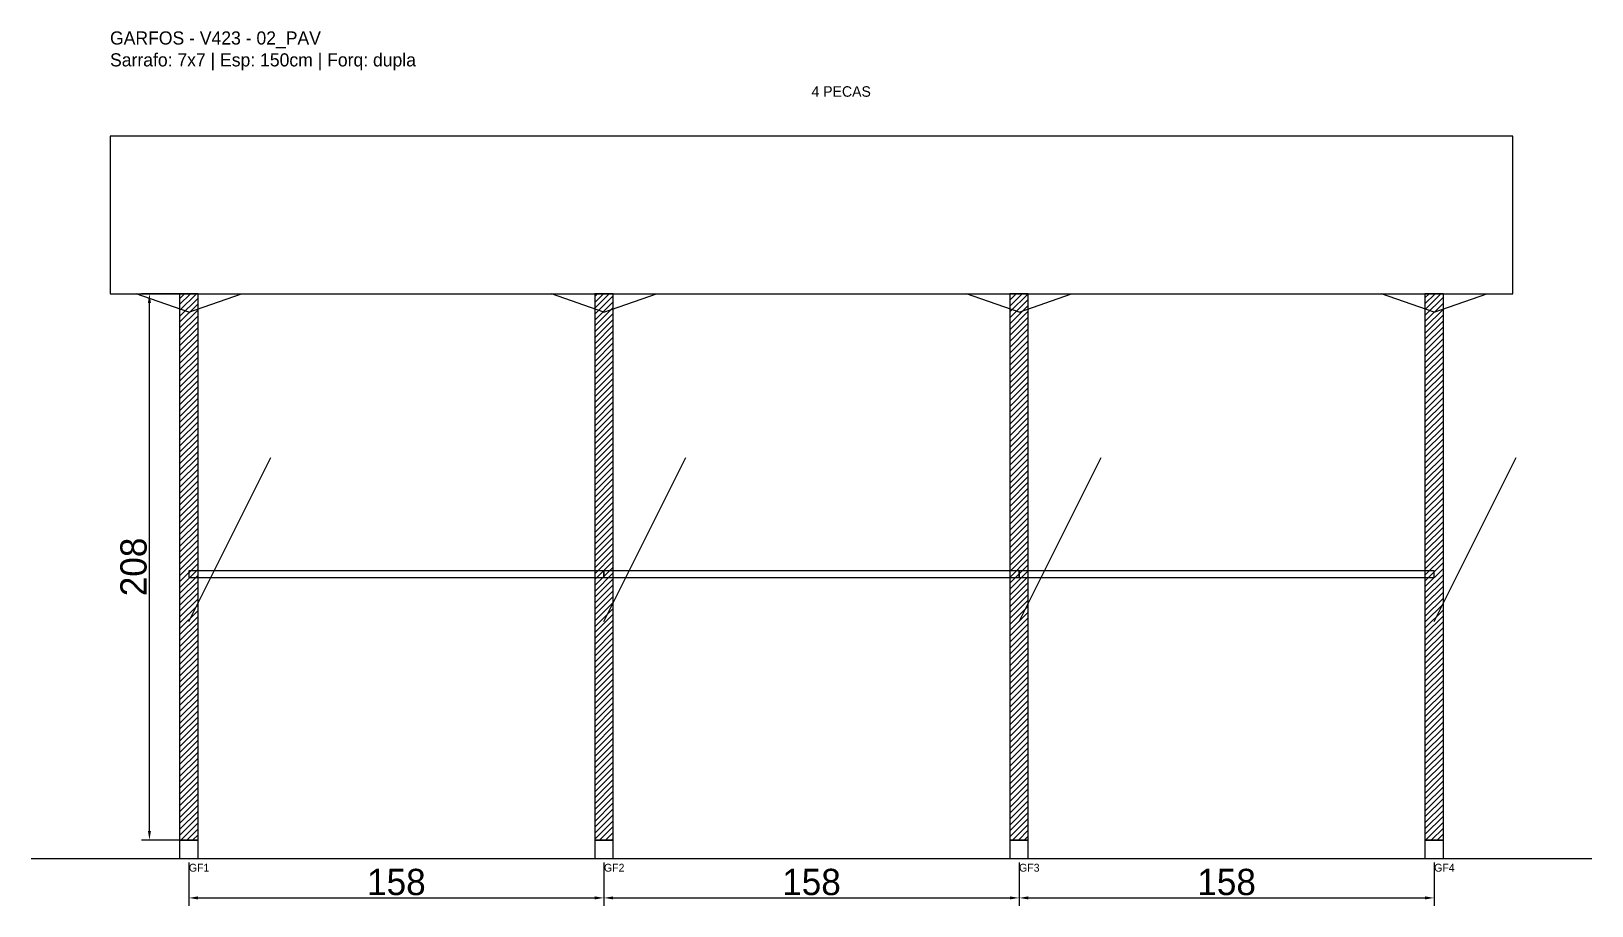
# Model space of a CAD drawing. Header units: metres. Extents: x -30 to 564, y -25 to 308.
import ezdxf

# ---------------------------------------------------------------- set-up
doc = ezdxf.new("R2010")
doc.units = ezdxf.units.M
for name, color, linetype in [('BARRA_ANCORAGEM', 1, 'Continuous'), ('COTA', 241, 'Continuous'), ('GARFOS OK', 3, 'Continuous'), ('NOME DA VIGA', 6, 'Continuous'), ('SARR_7x7', 40, 'Continuous'), ('TIRAS REESCORAMENTO', 252, 'Continuous'), ('VIGAS', 3, 'Continuous')]:
    doc.layers.add(name, color=color, linetype=linetype)
doc.dimstyles.new('EZ DXF', dxfattribs={"dimtxt": 10, "dimasz": 3.5, "dimexe": 3, "dimexo": 1.5, "dimgap": 1, "dimtad": 1, "dimdec": 1, "dimdsep": 46, "dimcen": 2.5, "dimazin": 3, "dimtfac": 1, "dimtmove": 0, "dimatfit": 3})

msp = doc.modelspace()

# ---------------------------------------------------------------- hatches: boundary and pattern name
at = {"layer": 'COTA'}
h = msp.add_hatch(dxfattribs=at)
h.set_pattern_fill('ANSI31', scale=0.5)
h.paths.add_polyline_path([(26.5, 0), (33.5, 0), (33.5, 208), (26.5, 208)])
h = msp.add_hatch(dxfattribs=at)
h.set_pattern_fill('ANSI31', scale=0.5)
h.paths.add_polyline_path([(184.5, 0), (191.5, 0), (191.5, 208), (184.5, 208)])
h = msp.add_hatch(dxfattribs=at)
h.set_pattern_fill('ANSI31', scale=0.5)
h.paths.add_polyline_path([(342.5, 0), (349.5, 0), (349.5, 208), (342.5, 208)])
h = msp.add_hatch(dxfattribs=at)
h.set_pattern_fill('ANSI31', scale=0.5)
h.paths.add_polyline_path([(500.5, 0), (507.5, 0), (507.5, 208), (500.5, 208)])

# ---------------------------------------------------------------- linework, layer by layer
at = {"layer": 'BARRA_ANCORAGEM'}
for p, q in [((30, 83.2), (61.2, 145.6)), ((188, 83.2), (219.2, 145.6)), ((346, 83.2), (377.2, 145.6)), ((504, 83.2), (535.2, 145.6))]:
    msp.add_line(p, q, dxfattribs=at)
at = {"layer": 'GARFOS OK'}
for p, q in [((30, 201), (10, 208)), ((10, 208), (50, 208)), ((30, 201), (50, 208)), ((188, 201), (168, 208)), ((168, 208), (208, 208)), ((188, 201), (208, 208)), ((346, 201), (326, 208)), ((326, 208), (366, 208)), ((346, 201), (366, 208)), ((504, 201), (484, 208)), ((484, 208), (524, 208)), ((504, 201), (524, 208))]:
    msp.add_line(p, q, dxfattribs=at)
at = {"layer": 'GARFOS OK', "linetype": 'CONTINUOUS'}
msp.add_line((-30, -7), (564, -7), dxfattribs=at)
at = {"layer": 'GARFOS OK'}
for points in [[(26.5, 0), (33.5, 0), (33.5, 208), (26.5, 208), (26.5, 0)], [(184.5, 0), (191.5, 0), (191.5, 208), (184.5, 208), (184.5, 0)], [(342.5, 0), (349.5, 0), (349.5, 208), (342.5, 208), (342.5, 0)], [(500.5, 0), (507.5, 0), (507.5, 208), (500.5, 208), (500.5, 0)]]:
    msp.add_lwpolyline(points, dxfattribs=at)
at = {"layer": 'SARR_7x7'}
for points in [[(26.5, -7), (33.5, -7), (33.5, 0), (26.5, 0), (26.5, -7)], [(184.5, -7), (191.5, -7), (191.5, 0), (184.5, 0), (184.5, -7)], [(342.5, -7), (349.5, -7), (349.5, 0), (342.5, 0), (342.5, -7)], [(500.5, -7), (507.5, -7), (507.5, 0), (500.5, 0), (500.5, -7)]]:
    msp.add_lwpolyline(points, dxfattribs=at)
at = {"layer": 'TIRAS REESCORAMENTO'}
for points in [[(30, 100), (188, 100), (188, 102.5), (30, 102.5), (30, 100)], [(188, 100), (346, 100), (346, 102.5), (188, 102.5), (188, 100)], [(346, 100), (504, 100), (504, 102.5), (346, 102.5), (346, 100)]]:
    msp.add_lwpolyline(points, dxfattribs=at)
at = {"layer": 'VIGAS'}
msp.add_lwpolyline([(0, 208), (534, 208), (534, 268), (0, 268), (0, 208)], dxfattribs=at)

# ---------------------------------------------------------------- texts
at = {"layer": 'NOME DA VIGA'}
for s, height, p in [('4 PECAS', 4, (267, 283)), ('GF1', 3, (30, -12)), ('GF2', 3, (188, -12)), ('GF3', 3, (346, -12)), ('GF4', 3, (504, -12))]:
    msp.add_text(s, height=height, dxfattribs=at).set_placement(p)
at = {"layer": 'NOME DA VIGA', "insert": (0, 293), "char_height": 5, "attachment_point": 7}
msp.add_mtext('GARFOS - V423 - 02_PAV\\PSarrafo: 7x7 | Esp: 150cm | Forq: dupla', dxfattribs=at)

# ---------------------------------------------------------------- dimensions: what is measured, and where the dimension line sits
at = {"layer": 'COTA'}
msp.add_linear_dim(base=(15, 0), p1=(30, 0), p2=(30, 208), angle=90, dimstyle='EZ DXF', dxfattribs=at).render()
for base, p1, p2 in [((30, -22), (30, -7), (188, -7)), ((188, -22), (188, -7), (346, -7)), ((346, -22), (346, -7), (504, -7))]:
    msp.add_linear_dim(base=base, p1=p1, p2=p2, dimstyle='EZ DXF', dxfattribs=at).render()

doc.saveas('drawing.dxf')
